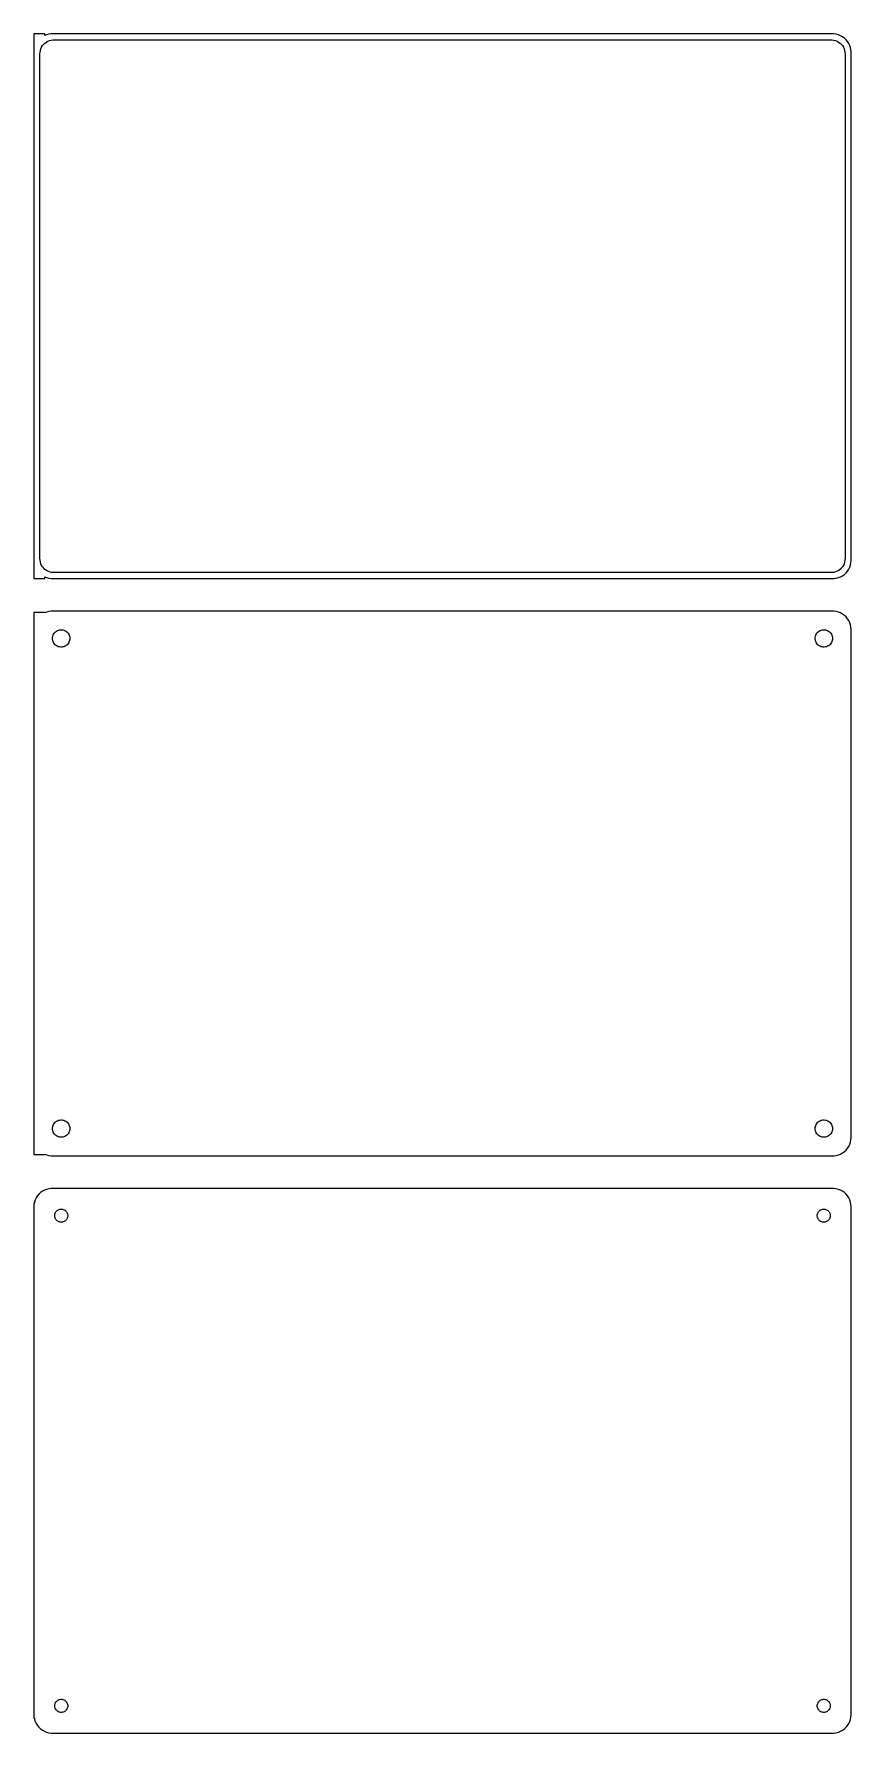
# Model space of a CAD drawing. Header units: metres. Extents: x -112 to 112, y 243 to 711.
import ezdxf

# ---------------------------------------------------------------- set-up
doc = ezdxf.new("R2010")
doc.units = ezdxf.units.M

msp = doc.modelspace()

# ---------------------------------------------------------------- linework, layer by layer
for p, q in [((-109.5, 710.99), (-112.5, 710.99)), ((-112.5, 710.99), (-112.5, 561.01)), ((-110.751, 706.463), (-110.601, 706.926)), ((-110.601, 706.926), (-110.394, 707.366)), ((-110.394, 707.366), (-110.133, 707.776)), ((-110.133, 707.776), (-109.823, 708.151)), ((-109.823, 708.151), (-109.469, 708.484)), ((-109.5, 710.575), (-109.5, 710.99)), ((-109.045, 710.755), (-109.5, 710.575)), ((-109.469, 708.484), (-109.075, 708.77)), ((-109.075, 708.77), (-108.649, 709.004)), ((-108.437, 710.911), (-109.045, 710.755)), ((-108.649, 709.004), (-108.197, 709.183)), ((-107.814, 710.99), (-108.437, 710.911)), ((-108.197, 709.183), (-107.726, 709.304)), ((107.814, 710.99), (-107.814, 710.99)), ((-107.726, 709.304), (-107.243, 709.365)), ((-107.243, 709.365), (107.243, 709.365)), ((107.243, 709.365), (107.726, 709.304)), ((107.726, 709.304), (108.197, 709.183)), ((108.437, 710.911), (107.814, 710.99)), ((108.197, 709.183), (108.649, 709.004)), ((109.045, 710.755), (108.437, 710.911)), ((108.649, 709.004), (109.075, 708.77)), ((109.629, 710.524), (109.045, 710.755)), ((109.075, 708.77), (109.469, 708.484)), ((109.469, 708.484), (109.823, 708.151)), ((110.179, 710.222), (109.629, 710.524)), ((109.823, 708.151), (110.133, 707.776)), ((110.133, 707.776), (110.394, 707.366)), ((110.687, 709.853), (110.179, 710.222)), ((110.394, 707.366), (110.601, 706.926)), ((110.601, 706.926), (110.751, 706.463)), ((111.145, 709.423), (110.687, 709.853)), ((111.545, 708.939), (111.145, 709.423)), ((111.882, 708.409), (111.545, 708.939)), ((112.149, 707.841), (111.882, 708.409)), ((112.343, 707.243), (112.149, 707.841)), ((112.461, 706.627), (112.343, 707.243)), ((-110.873, 705.5), (-110.842, 705.985)), ((-110.873, 566.5), (-110.873, 705.5)), ((-110.842, 705.985), (-110.751, 706.463)), ((110.751, 706.463), (110.842, 705.985)), ((110.842, 705.985), (110.873, 705.5)), ((110.873, 705.5), (110.873, 566.5)), ((112.5, 706), (112.461, 706.627)), ((112.5, 566), (112.5, 706)), ((-110.842, 566.015), (-110.873, 566.5)), ((110.873, 566.5), (110.842, 566.015)), ((-110.751, 565.537), (-110.842, 566.015)), ((-110.601, 565.074), (-110.751, 565.537)), ((-110.394, 564.634), (-110.601, 565.074)), ((-110.133, 564.224), (-110.394, 564.634)), ((-109.823, 563.849), (-110.133, 564.224)), ((-109.469, 563.516), (-109.823, 563.849)), ((-109.075, 563.23), (-109.469, 563.516)), ((-108.649, 562.996), (-109.075, 563.23)), ((-108.197, 562.817), (-108.649, 562.996)), ((-107.726, 562.696), (-108.197, 562.817)), ((-107.243, 562.635), (-107.726, 562.696)), ((107.243, 562.635), (-107.243, 562.635)), ((107.726, 562.696), (107.243, 562.635)), ((108.197, 562.817), (107.726, 562.696)), ((108.649, 562.996), (108.197, 562.817)), ((109.075, 563.23), (108.649, 562.996)), ((109.469, 563.516), (109.075, 563.23)), ((109.823, 563.849), (109.469, 563.516)), ((109.629, 561.476), (110.179, 561.778)), ((110.133, 564.224), (109.823, 563.849)), ((110.394, 564.634), (110.133, 564.224)), ((110.179, 561.778), (110.687, 562.147)), ((110.601, 565.074), (110.394, 564.634)), ((110.751, 565.537), (110.601, 565.074)), ((110.687, 562.147), (111.145, 562.577)), ((110.842, 566.015), (110.751, 565.537)), ((111.145, 562.577), (111.545, 563.061)), ((111.545, 563.061), (111.882, 563.591)), ((111.882, 563.591), (112.149, 564.159)), ((112.149, 564.159), (112.343, 564.757)), ((112.343, 564.757), (112.461, 565.373)), ((112.461, 565.373), (112.5, 566)), ((-112.5, 561.01), (-109.5, 561.01)), ((-109.5, 561.425), (-109.045, 561.245)), ((-109.5, 561.01), (-109.5, 561.425)), ((-109.045, 561.245), (-108.437, 561.089)), ((-108.437, 561.089), (-107.814, 561.01)), ((-107.814, 561.01), (107.814, 561.01)), ((107.814, 561.01), (108.437, 561.089)), ((108.437, 561.089), (109.045, 561.245)), ((109.045, 561.245), (109.629, 561.476)), ((-109.5, 551.615), (-112.5, 551.615)), ((-112.5, 551.615), (-112.5, 402.385)), ((-109.045, 551.755), (-109.5, 551.575)), ((-109.5, 551.575), (-109.5, 551.615)), ((-108.437, 551.911), (-109.045, 551.755)), ((-107.814, 551.99), (-108.437, 551.911)), ((107.814, 551.99), (-107.814, 551.99)), ((108.437, 551.911), (107.814, 551.99)), ((109.045, 551.755), (108.437, 551.911)), ((109.629, 551.524), (109.045, 551.755)), ((110.179, 551.222), (109.629, 551.524)), ((110.687, 550.853), (110.179, 551.222)), ((111.145, 550.423), (110.687, 550.853)), ((111.545, 549.939), (111.145, 550.423)), ((111.882, 549.409), (111.545, 549.939)), ((112.149, 548.841), (111.882, 549.409)), ((112.343, 548.243), (112.149, 548.841)), ((112.461, 547.627), (112.343, 548.243)), ((112.5, 547), (112.461, 547.627)), ((-107.4, 544.5), (-107.381, 544.801)), ((-107.381, 544.199), (-107.4, 544.5)), ((-107.381, 544.801), (-107.325, 545.097)), ((-107.325, 543.903), (-107.381, 544.199)), ((-107.325, 545.097), (-107.231, 545.383)), ((-107.231, 543.617), (-107.325, 543.903)), ((-107.231, 545.383), (-107.103, 545.656)), ((-107.103, 543.344), (-107.231, 543.617)), ((-107.103, 545.656), (-106.942, 545.911)), ((-106.942, 543.089), (-107.103, 543.344)), ((-106.942, 545.911), (-106.75, 546.143)), ((-106.75, 542.857), (-106.942, 543.089)), ((-106.75, 546.143), (-106.53, 546.349)), ((-106.53, 542.651), (-106.75, 542.857)), ((-106.53, 546.349), (-106.286, 546.526)), ((-106.286, 546.526), (-106.022, 546.672)), ((-106.022, 546.672), (-105.742, 546.783)), ((-105.742, 546.783), (-105.45, 546.857)), ((-105.45, 546.857), (-105.151, 546.895)), ((-105.151, 546.895), (-104.849, 546.895)), ((-104.849, 546.895), (-104.55, 546.857)), ((-104.55, 546.857), (-104.258, 546.783)), ((-104.258, 546.783), (-103.978, 546.672)), ((-103.978, 546.672), (-103.714, 546.526)), ((-103.714, 546.526), (-103.47, 546.349)), ((-103.47, 546.349), (-103.25, 546.143)), ((-103.25, 542.857), (-103.47, 542.651)), ((-103.25, 546.143), (-103.058, 545.911)), ((-103.058, 543.089), (-103.25, 542.857)), ((-103.058, 545.911), (-102.897, 545.656)), ((-102.897, 543.344), (-103.058, 543.089)), ((-102.897, 545.656), (-102.769, 545.383)), ((-102.769, 543.617), (-102.897, 543.344)), ((-102.769, 545.383), (-102.675, 545.097)), ((-102.675, 543.903), (-102.769, 543.617)), ((-102.675, 545.097), (-102.619, 544.801)), ((-102.619, 544.199), (-102.675, 543.903)), ((-102.619, 544.801), (-102.6, 544.5)), ((-102.6, 544.5), (-102.619, 544.199)), ((102.6, 544.5), (102.619, 544.801)), ((102.619, 544.199), (102.6, 544.5)), ((102.619, 544.801), (102.675, 545.097)), ((102.675, 543.903), (102.619, 544.199)), ((102.675, 545.097), (102.769, 545.383)), ((102.769, 543.617), (102.675, 543.903)), ((102.769, 545.383), (102.897, 545.656)), ((102.897, 543.344), (102.769, 543.617)), ((102.897, 545.656), (103.058, 545.911)), ((103.058, 543.089), (102.897, 543.344)), ((103.058, 545.911), (103.25, 546.143)), ((103.25, 542.857), (103.058, 543.089)), ((103.25, 546.143), (103.47, 546.349)), ((103.47, 542.651), (103.25, 542.857)), ((103.47, 546.349), (103.714, 546.526)), ((103.714, 546.526), (103.978, 546.672)), ((103.978, 546.672), (104.258, 546.783)), ((104.258, 546.783), (104.55, 546.857)), ((104.55, 546.857), (104.849, 546.895)), ((104.849, 546.895), (105.151, 546.895)), ((105.151, 546.895), (105.45, 546.857)), ((105.45, 546.857), (105.742, 546.783)), ((105.742, 546.783), (106.022, 546.672)), ((106.022, 546.672), (106.286, 546.526)), ((106.286, 546.526), (106.53, 546.349)), ((106.53, 546.349), (106.75, 546.143)), ((106.75, 542.857), (106.53, 542.651)), ((106.75, 546.143), (106.942, 545.911)), ((106.942, 543.089), (106.75, 542.857)), ((106.942, 545.911), (107.103, 545.656)), ((107.103, 543.344), (106.942, 543.089)), ((107.103, 545.656), (107.231, 545.383)), ((107.231, 543.617), (107.103, 543.344)), ((107.231, 545.383), (107.325, 545.097)), ((107.325, 543.903), (107.231, 543.617)), ((107.325, 545.097), (107.381, 544.801)), ((107.381, 544.199), (107.325, 543.903)), ((107.381, 544.801), (107.4, 544.5)), ((107.4, 544.5), (107.381, 544.199)), ((112.5, 407), (112.5, 547)), ((-106.286, 542.474), (-106.53, 542.651)), ((-106.022, 542.328), (-106.286, 542.474)), ((-105.742, 542.217), (-106.022, 542.328)), ((-105.45, 542.143), (-105.742, 542.217)), ((-105.151, 542.105), (-105.45, 542.143)), ((-104.849, 542.105), (-105.151, 542.105)), ((-104.55, 542.143), (-104.849, 542.105)), ((-104.258, 542.217), (-104.55, 542.143)), ((-103.978, 542.328), (-104.258, 542.217)), ((-103.714, 542.474), (-103.978, 542.328)), ((-103.47, 542.651), (-103.714, 542.474)), ((103.714, 542.474), (103.47, 542.651)), ((103.978, 542.328), (103.714, 542.474)), ((104.258, 542.217), (103.978, 542.328)), ((104.55, 542.143), (104.258, 542.217)), ((104.849, 542.105), (104.55, 542.143)), ((105.151, 542.105), (104.849, 542.105)), ((105.45, 542.143), (105.151, 542.105)), ((105.742, 542.217), (105.45, 542.143)), ((106.022, 542.328), (105.742, 542.217)), ((106.286, 542.474), (106.022, 542.328)), ((106.53, 542.651), (106.286, 542.474)), ((-105.742, 411.783), (-105.45, 411.857)), ((-105.45, 411.857), (-105.151, 411.895)), ((-105.151, 411.895), (-104.849, 411.895)), ((-104.849, 411.895), (-104.55, 411.857)), ((-104.55, 411.857), (-104.258, 411.783)), ((104.258, 411.783), (104.55, 411.857)), ((104.55, 411.857), (104.849, 411.895)), ((104.849, 411.895), (105.151, 411.895)), ((105.151, 411.895), (105.45, 411.857)), ((105.45, 411.857), (105.742, 411.783)), ((-107.4, 409.5), (-107.381, 409.801)), ((-107.381, 409.199), (-107.4, 409.5)), ((-107.381, 409.801), (-107.325, 410.097)), ((-107.325, 408.903), (-107.381, 409.199)), ((-107.325, 410.097), (-107.231, 410.383)), ((-107.231, 408.617), (-107.325, 408.903)), ((-107.231, 410.383), (-107.103, 410.656)), ((-107.103, 408.344), (-107.231, 408.617)), ((-107.103, 410.656), (-106.942, 410.911)), ((-106.942, 408.089), (-107.103, 408.344)), ((-106.942, 410.911), (-106.75, 411.143)), ((-106.75, 407.857), (-106.942, 408.089)), ((-106.75, 411.143), (-106.53, 411.349)), ((-106.53, 407.651), (-106.75, 407.857)), ((-106.53, 411.349), (-106.286, 411.526)), ((-106.286, 407.474), (-106.53, 407.651)), ((-106.286, 411.526), (-106.022, 411.672)), ((-106.022, 407.328), (-106.286, 407.474)), ((-106.022, 411.672), (-105.742, 411.783)), ((-105.742, 407.217), (-106.022, 407.328)), ((-105.45, 407.143), (-105.742, 407.217)), ((-105.151, 407.105), (-105.45, 407.143)), ((-104.55, 407.143), (-104.849, 407.105)), ((-104.258, 407.217), (-104.55, 407.143)), ((-104.258, 411.783), (-103.978, 411.672)), ((-103.978, 407.328), (-104.258, 407.217)), ((-103.978, 411.672), (-103.714, 411.526)), ((-103.714, 407.474), (-103.978, 407.328)), ((-103.714, 411.526), (-103.47, 411.349)), ((-103.47, 407.651), (-103.714, 407.474)), ((-103.47, 411.349), (-103.25, 411.143)), ((-103.25, 407.857), (-103.47, 407.651)), ((-103.25, 411.143), (-103.058, 410.911)), ((-103.058, 408.089), (-103.25, 407.857)), ((-103.058, 410.911), (-102.897, 410.656)), ((-102.897, 408.344), (-103.058, 408.089)), ((-102.897, 410.656), (-102.769, 410.383)), ((-102.769, 408.617), (-102.897, 408.344)), ((-102.769, 410.383), (-102.675, 410.097)), ((-102.675, 408.903), (-102.769, 408.617)), ((-102.675, 410.097), (-102.619, 409.801)), ((-102.619, 409.199), (-102.675, 408.903)), ((-102.619, 409.801), (-102.6, 409.5)), ((-102.6, 409.5), (-102.619, 409.199)), ((102.6, 409.5), (102.619, 409.801)), ((102.619, 409.199), (102.6, 409.5)), ((102.619, 409.801), (102.675, 410.097)), ((102.675, 408.903), (102.619, 409.199)), ((102.675, 410.097), (102.769, 410.383)), ((102.769, 408.617), (102.675, 408.903)), ((102.769, 410.383), (102.897, 410.656)), ((102.897, 408.344), (102.769, 408.617)), ((102.897, 410.656), (103.058, 410.911)), ((103.058, 408.089), (102.897, 408.344)), ((103.058, 410.911), (103.25, 411.143)), ((103.25, 407.857), (103.058, 408.089)), ((103.25, 411.143), (103.47, 411.349)), ((103.47, 407.651), (103.25, 407.857)), ((103.47, 411.349), (103.714, 411.526)), ((103.714, 407.474), (103.47, 407.651)), ((103.714, 411.526), (103.978, 411.672)), ((103.978, 407.328), (103.714, 407.474)), ((103.978, 411.672), (104.258, 411.783)), ((104.258, 407.217), (103.978, 407.328)), ((104.55, 407.143), (104.258, 407.217)), ((104.849, 407.105), (104.55, 407.143)), ((105.45, 407.143), (105.151, 407.105)), ((105.742, 407.217), (105.45, 407.143)), ((105.742, 411.783), (106.022, 411.672)), ((106.022, 407.328), (105.742, 407.217)), ((106.022, 411.672), (106.286, 411.526)), ((106.286, 407.474), (106.022, 407.328)), ((106.286, 411.526), (106.53, 411.349)), ((106.53, 407.651), (106.286, 407.474)), ((106.53, 411.349), (106.75, 411.143)), ((106.75, 407.857), (106.53, 407.651)), ((106.75, 411.143), (106.942, 410.911)), ((106.942, 408.089), (106.75, 407.857)), ((106.942, 410.911), (107.103, 410.656)), ((107.103, 408.344), (106.942, 408.089)), ((107.103, 410.656), (107.231, 410.383)), ((107.231, 408.617), (107.103, 408.344)), ((107.231, 410.383), (107.325, 410.097)), ((107.325, 408.903), (107.231, 408.617)), ((107.325, 410.097), (107.381, 409.801)), ((107.381, 409.199), (107.325, 408.903)), ((107.381, 409.801), (107.4, 409.5)), ((107.4, 409.5), (107.381, 409.199)), ((-104.849, 407.105), (-105.151, 407.105)), ((105.151, 407.105), (104.849, 407.105)), ((109.045, 402.245), (109.629, 402.476)), ((109.629, 402.476), (110.179, 402.778)), ((110.179, 402.778), (110.687, 403.147)), ((110.687, 403.147), (111.145, 403.577)), ((111.145, 403.577), (111.545, 404.061)), ((111.545, 404.061), (111.882, 404.591)), ((111.882, 404.591), (112.149, 405.159)), ((112.149, 405.159), (112.343, 405.757)), ((112.343, 405.757), (112.461, 406.373)), ((112.461, 406.373), (112.5, 407)), ((-112.5, 402.385), (-109.5, 402.385)), ((-109.5, 402.385), (-109.5, 402.425)), ((-109.5, 402.425), (-109.045, 402.245)), ((-109.045, 402.245), (-108.437, 402.089)), ((-108.437, 402.089), (-107.814, 402.01)), ((-107.814, 402.01), (107.814, 402.01)), ((107.814, 402.01), (108.437, 402.089)), ((108.437, 402.089), (109.045, 402.245)), ((-112.4, 388.944), (-112.5, 388.944)), ((-112.5, 388.944), (-112.5, 247.056)), ((-112.343, 389.243), (-112.4, 388.944)), ((-112.149, 389.841), (-112.343, 389.243)), ((-111.882, 390.409), (-112.149, 389.841)), ((-111.545, 390.939), (-111.882, 390.409)), ((-111.145, 391.423), (-111.545, 390.939)), ((-110.687, 391.853), (-111.145, 391.423)), ((-110.179, 392.222), (-110.687, 391.853)), ((-109.629, 392.524), (-110.179, 392.222)), ((-109.045, 392.755), (-109.629, 392.524)), ((-108.437, 392.911), (-109.045, 392.755)), ((-107.814, 392.99), (-108.437, 392.911)), ((107.814, 392.99), (-107.814, 392.99)), ((108.437, 392.911), (107.814, 392.99)), ((109.045, 392.755), (108.437, 392.911)), ((109.629, 392.524), (109.045, 392.755)), ((110.179, 392.222), (109.629, 392.524)), ((110.687, 391.853), (110.179, 392.222)), ((111.145, 391.423), (110.687, 391.853)), ((111.545, 390.939), (111.145, 391.423)), ((111.882, 390.409), (111.545, 390.939)), ((112.149, 389.841), (111.882, 390.409)), ((112.343, 389.243), (112.149, 389.841)), ((112.461, 388.627), (112.343, 389.243)), ((112.5, 388), (112.461, 388.627)), ((-106.8, 385.5), (-106.786, 385.726)), ((-106.786, 385.274), (-106.8, 385.5)), ((-106.786, 385.726), (-106.743, 385.948)), ((-106.743, 385.052), (-106.786, 385.274)), ((-106.743, 385.948), (-106.674, 386.163)), ((-106.674, 384.837), (-106.743, 385.052)), ((-106.674, 386.163), (-106.577, 386.367)), ((-106.577, 384.633), (-106.674, 384.837)), ((-106.577, 386.367), (-106.456, 386.558)), ((-106.456, 384.442), (-106.577, 384.633)), ((-106.456, 386.558), (-106.312, 386.732)), ((-106.312, 384.268), (-106.456, 384.442)), ((-106.312, 386.732), (-106.147, 386.887)), ((-106.147, 384.113), (-106.312, 384.268)), ((-106.147, 386.887), (-105.964, 387.02)), ((-105.964, 383.98), (-106.147, 384.113)), ((-105.964, 387.02), (-105.766, 387.129)), ((-105.766, 383.871), (-105.964, 383.98)), ((-105.766, 387.129), (-105.556, 387.212)), ((-105.556, 383.788), (-105.766, 383.871)), ((-105.556, 387.212), (-105.337, 387.268)), ((-105.337, 383.732), (-105.556, 383.788)), ((-105.337, 387.268), (-105.113, 387.296)), ((-105.113, 387.296), (-104.887, 387.296)), ((-104.887, 387.296), (-104.663, 387.268)), ((-104.663, 387.268), (-104.444, 387.212)), ((-104.444, 383.788), (-104.663, 383.732)), ((-104.444, 387.212), (-104.234, 387.129)), ((-104.234, 383.871), (-104.444, 383.788)), ((-104.234, 387.129), (-104.036, 387.02)), ((-104.036, 383.98), (-104.234, 383.871)), ((-104.036, 387.02), (-103.853, 386.887)), ((-103.853, 384.113), (-104.036, 383.98)), ((-103.853, 386.887), (-103.688, 386.732)), ((-103.688, 384.268), (-103.853, 384.113)), ((-103.688, 386.732), (-103.544, 386.558)), ((-103.544, 384.442), (-103.688, 384.268)), ((-103.544, 386.558), (-103.423, 386.367)), ((-103.423, 384.633), (-103.544, 384.442)), ((-103.423, 386.367), (-103.326, 386.163)), ((-103.326, 384.837), (-103.423, 384.633)), ((-103.326, 386.163), (-103.257, 385.948)), ((-103.257, 385.052), (-103.326, 384.837)), ((-103.257, 385.948), (-103.214, 385.726)), ((-103.214, 385.274), (-103.257, 385.052)), ((-103.214, 385.726), (-103.2, 385.5)), ((-103.2, 385.5), (-103.214, 385.274)), ((103.2, 385.5), (103.214, 385.726)), ((103.214, 385.274), (103.2, 385.5)), ((103.214, 385.726), (103.257, 385.948)), ((103.257, 385.052), (103.214, 385.274)), ((103.257, 385.948), (103.326, 386.163)), ((103.326, 384.837), (103.257, 385.052)), ((103.326, 386.163), (103.423, 386.367)), ((103.423, 384.633), (103.326, 384.837)), ((103.423, 386.367), (103.544, 386.558)), ((103.544, 384.442), (103.423, 384.633)), ((103.544, 386.558), (103.688, 386.732)), ((103.688, 384.268), (103.544, 384.442)), ((103.688, 386.732), (103.853, 386.887)), ((103.853, 384.113), (103.688, 384.268)), ((103.853, 386.887), (104.036, 387.02)), ((104.036, 383.98), (103.853, 384.113)), ((104.036, 387.02), (104.234, 387.129)), ((104.234, 383.871), (104.036, 383.98)), ((104.234, 387.129), (104.444, 387.212)), ((104.444, 383.788), (104.234, 383.871)), ((104.444, 387.212), (104.663, 387.268)), ((104.663, 383.732), (104.444, 383.788)), ((104.663, 387.268), (104.887, 387.296)), ((104.887, 387.296), (105.113, 387.296)), ((105.113, 387.296), (105.337, 387.268)), ((105.337, 387.268), (105.556, 387.212)), ((105.556, 383.788), (105.337, 383.732)), ((105.556, 387.212), (105.766, 387.129)), ((105.766, 383.871), (105.556, 383.788)), ((105.766, 387.129), (105.964, 387.02)), ((105.964, 383.98), (105.766, 383.871)), ((105.964, 387.02), (106.147, 386.887)), ((106.147, 384.113), (105.964, 383.98)), ((106.147, 386.887), (106.312, 386.732)), ((106.312, 384.268), (106.147, 384.113)), ((106.312, 386.732), (106.456, 386.558)), ((106.456, 384.442), (106.312, 384.268)), ((106.456, 386.558), (106.577, 386.367)), ((106.577, 384.633), (106.456, 384.442)), ((106.577, 386.367), (106.674, 386.163)), ((106.674, 384.837), (106.577, 384.633)), ((106.674, 386.163), (106.743, 385.948)), ((106.743, 385.052), (106.674, 384.837)), ((106.743, 385.948), (106.786, 385.726)), ((106.786, 385.274), (106.743, 385.052)), ((106.786, 385.726), (106.8, 385.5)), ((106.8, 385.5), (106.786, 385.274)), ((112.5, 248), (112.5, 388)), ((-105.113, 383.704), (-105.337, 383.732)), ((-104.887, 383.704), (-105.113, 383.704)), ((-104.663, 383.732), (-104.887, 383.704)), ((104.887, 383.704), (104.663, 383.732)), ((105.113, 383.704), (104.887, 383.704)), ((105.337, 383.732), (105.113, 383.704)), ((-106.8, 250.5), (-106.786, 250.726)), ((-106.786, 250.274), (-106.8, 250.5)), ((-106.786, 250.726), (-106.743, 250.948)), ((-106.743, 250.052), (-106.786, 250.274)), ((-106.743, 250.948), (-106.674, 251.163)), ((-106.674, 249.837), (-106.743, 250.052)), ((-106.674, 251.163), (-106.577, 251.367)), ((-106.577, 249.633), (-106.674, 249.837)), ((-106.577, 251.367), (-106.456, 251.558)), ((-106.456, 249.442), (-106.577, 249.633)), ((-106.456, 251.558), (-106.312, 251.732)), ((-106.312, 249.268), (-106.456, 249.442)), ((-106.312, 251.732), (-106.147, 251.887)), ((-106.147, 249.113), (-106.312, 249.268)), ((-106.147, 251.887), (-105.964, 252.02)), ((-105.964, 248.98), (-106.147, 249.113)), ((-105.964, 252.02), (-105.766, 252.129)), ((-105.766, 248.871), (-105.964, 248.98)), ((-105.766, 252.129), (-105.556, 252.212)), ((-105.556, 248.788), (-105.766, 248.871)), ((-105.556, 252.212), (-105.337, 252.268)), ((-105.337, 248.732), (-105.556, 248.788)), ((-105.337, 252.268), (-105.113, 252.296)), ((-105.113, 248.704), (-105.337, 248.732)), ((-105.113, 252.296), (-104.887, 252.296)), ((-104.887, 248.704), (-105.113, 248.704)), ((-104.887, 252.296), (-104.663, 252.268)), ((-104.663, 248.732), (-104.887, 248.704)), ((-104.663, 252.268), (-104.444, 252.212)), ((-104.444, 248.788), (-104.663, 248.732)), ((-104.444, 252.212), (-104.234, 252.129)), ((-104.234, 248.871), (-104.444, 248.788)), ((-104.234, 252.129), (-104.036, 252.02)), ((-104.036, 248.98), (-104.234, 248.871)), ((-104.036, 252.02), (-103.853, 251.887)), ((-103.853, 249.113), (-104.036, 248.98)), ((-103.853, 251.887), (-103.688, 251.732)), ((-103.688, 249.268), (-103.853, 249.113)), ((-103.688, 251.732), (-103.544, 251.558)), ((-103.544, 249.442), (-103.688, 249.268)), ((-103.544, 251.558), (-103.423, 251.367)), ((-103.423, 249.633), (-103.544, 249.442)), ((-103.423, 251.367), (-103.326, 251.163)), ((-103.326, 249.837), (-103.423, 249.633)), ((-103.326, 251.163), (-103.257, 250.948)), ((-103.257, 250.052), (-103.326, 249.837)), ((-103.257, 250.948), (-103.214, 250.726)), ((-103.214, 250.274), (-103.257, 250.052)), ((-103.214, 250.726), (-103.2, 250.5)), ((-103.2, 250.5), (-103.214, 250.274)), ((103.2, 250.5), (103.214, 250.726)), ((103.214, 250.274), (103.2, 250.5)), ((103.214, 250.726), (103.257, 250.948)), ((103.257, 250.052), (103.214, 250.274)), ((103.257, 250.948), (103.326, 251.163)), ((103.326, 249.837), (103.257, 250.052)), ((103.326, 251.163), (103.423, 251.367)), ((103.423, 249.633), (103.326, 249.837)), ((103.423, 251.367), (103.544, 251.558)), ((103.544, 249.442), (103.423, 249.633)), ((103.544, 251.558), (103.688, 251.732)), ((103.688, 249.268), (103.544, 249.442)), ((103.688, 251.732), (103.853, 251.887)), ((103.853, 249.113), (103.688, 249.268)), ((103.853, 251.887), (104.036, 252.02)), ((104.036, 248.98), (103.853, 249.113)), ((104.036, 252.02), (104.234, 252.129)), ((104.234, 248.871), (104.036, 248.98)), ((104.234, 252.129), (104.444, 252.212)), ((104.444, 248.788), (104.234, 248.871)), ((104.444, 252.212), (104.663, 252.268)), ((104.663, 248.732), (104.444, 248.788)), ((104.663, 252.268), (104.887, 252.296)), ((104.887, 248.704), (104.663, 248.732)), ((104.887, 252.296), (105.113, 252.296)), ((105.113, 248.704), (104.887, 248.704)), ((105.113, 252.296), (105.337, 252.268)), ((105.337, 248.732), (105.113, 248.704)), ((105.337, 252.268), (105.556, 252.212)), ((105.556, 248.788), (105.337, 248.732)), ((105.556, 252.212), (105.766, 252.129)), ((105.766, 248.871), (105.556, 248.788)), ((105.766, 252.129), (105.964, 252.02)), ((105.964, 248.98), (105.766, 248.871)), ((105.964, 252.02), (106.147, 251.887)), ((106.147, 249.113), (105.964, 248.98)), ((106.147, 251.887), (106.312, 251.732)), ((106.312, 249.268), (106.147, 249.113)), ((106.312, 251.732), (106.456, 251.558)), ((106.456, 249.442), (106.312, 249.268)), ((106.456, 251.558), (106.577, 251.367)), ((106.577, 249.633), (106.456, 249.442)), ((106.577, 251.367), (106.674, 251.163)), ((106.674, 249.837), (106.577, 249.633)), ((106.674, 251.163), (106.743, 250.948)), ((106.743, 250.052), (106.674, 249.837)), ((106.743, 250.948), (106.786, 250.726)), ((106.786, 250.274), (106.743, 250.052)), ((106.786, 250.726), (106.8, 250.5)), ((106.8, 250.5), (106.786, 250.274)), ((-112.5, 247.056), (-112.4, 247.056)), ((-112.4, 247.056), (-112.343, 246.757)), ((-112.343, 246.757), (-112.149, 246.159)), ((-112.149, 246.159), (-111.882, 245.591)), ((-111.882, 245.591), (-111.545, 245.061)), ((-111.545, 245.061), (-111.145, 244.577)), ((-111.145, 244.577), (-110.687, 244.147)), ((-110.687, 244.147), (-110.179, 243.778)), ((-110.179, 243.778), (-109.629, 243.476)), ((-109.629, 243.476), (-109.045, 243.245)), ((109.045, 243.245), (109.629, 243.476)), ((109.629, 243.476), (110.179, 243.778)), ((110.179, 243.778), (110.687, 244.147)), ((110.687, 244.147), (111.145, 244.577)), ((111.145, 244.577), (111.545, 245.061)), ((111.545, 245.061), (111.882, 245.591)), ((111.882, 245.591), (112.149, 246.159)), ((112.149, 246.159), (112.343, 246.757)), ((112.343, 246.757), (112.461, 247.373)), ((112.461, 247.373), (112.5, 248)), ((-109.045, 243.245), (-108.437, 243.089)), ((-108.437, 243.089), (-107.814, 243.01)), ((-107.814, 243.01), (107.814, 243.01)), ((107.814, 243.01), (108.437, 243.089)), ((108.437, 243.089), (109.045, 243.245))]:
    msp.add_line(p, q)

doc.saveas('drawing.dxf')
